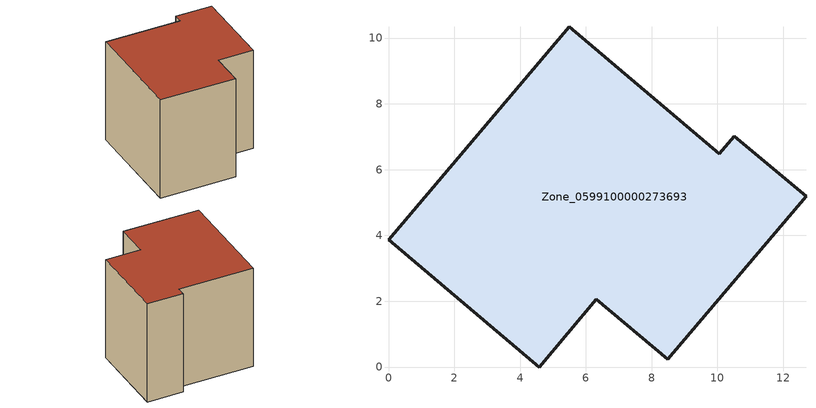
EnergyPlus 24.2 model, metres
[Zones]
Zone_0599100000273693
 floor ground (C_G): 10.51,7.02 12.69,5.19 8.48,0.24 6.32,2.06 4.58,0 0,3.87 5.5,10.34 10.06,6.49 z0
 wall outside (C_F): 5.5,10.34 0,3.87 4.58,0 6.32,2.06 8.48,0.24 12.69,5.19 10.51,7.02 10.06,6.49 5.5,10.34 z0:8.28
 roof outside (C_R): 10.06,6.49 5.5,10.34 0,3.87 4.58,0 6.32,2.06 8.48,0.24 12.69,5.19 10.51,7.02 z8.28
[BUILDING]
Pand.0599100000273693: North Axis=0; Terrain=City; Loads Convergence Tolerance Value=0.04; Temperature Convergence Tolerance Value=0.4; Solar Distribution=FullExterior; Maximum Number of Warmup Days=25; Minimum Number of Warmup Days=1
[Site:Location]
Rotterdam.The.Hague.AP_ZH_NLD Design_Conditions: Latitude=51.96; Longitude=4.45; Time Zone=1; Elevation=-4.5
[SITE:GROUNDTEMPERATURE:BUILDINGSURFACE]
18, 18, 18, 18, 18, 18, 18, 18, 18, 18, 18, 18
[MATERIAL] Thermal Absorptance=0.9; Solar Absorptance=0.7; Visible Absorptance=0.7
Name | Roughness | Thickness | Conductivity | Density | Specific Heat
G.TC.1946-1964 | MediumSmooth | 0.15 | 1 | 540 | 1210
F.TC.1946-1964 | Rough | 0.3 | 0.857143 | 1920 | 840
R.TC.1946-1964 | MediumRough | 0.2 | 0.235294 | 1500 | 1000
[CONSTRUCTION]
C_G: G.TC.1946-1964
C_F: F.TC.1946-1964
C_R: R.TC.1946-1964
[ZONE]
Zone_0599100000273693: Type=1; Multiplier=1; Ceiling Height=Autocalculate; Volume=Autocalculate; Floor Area=autocalculate; Part of Total Floor Area=Yes
[ZONEINFILTRATION:DESIGNFLOWRATE]
Infil_Zone_0599100000273693: Zone or ZoneList or Space or SpaceList=Zone_0599100000273693; Schedule=AlwaysOn; Design Flow Rate Calculation Method=Flow/Area; Flow Rate per Floor Area=0.003; Constant Term Coefficient=1; Temperature Term Coefficient=0; Velocity Term Coefficient=0; Velocity Squared Term Coefficient=0
[HVACTEMPLATE:ZONE:IDEALLOADSAIRSYSTEM]
Zone_0599100000273693: Maximum Heating Supply Air Temperature=50; Minimum Cooling Supply Air Temperature=13; Maximum Heating Supply Air Humidity Ratio=0.0156; Minimum Cooling Supply Air Humidity Ratio=0.0077; Heating Limit=NoLimit; Cooling Limit=NoLimit; Dehumidification Control Type=ConstantSensibleHeatRatio; Cooling Sensible Heat Ratio=0.7; Dehumidification Setpoint=60; Humidification Control Type=None; Humidification Setpoint=30; Outdoor Air Method=None; Outdoor Air Flow Rate per Person=0.00944; Outdoor Air Flow Rate per Zone Floor Area=0; Outdoor Air Flow Rate per Zone=0; Demand Controlled Ventilation Type=None; Outdoor Air Economizer Type=NoEconomizer; Heat Recovery Type=None; Sensible Heat Recovery Effectiveness=0.7; Latent Heat Recovery Effectiveness=0.65
[ZONECONTROL:THERMOSTAT]
ThermostatControl_Zone_0599100000273693: Zone or ZoneList=Zone_0599100000273693; Control Type Schedule=DualSetpointControlType; Control 1=Thermostat_Zone_0599100000273693; Temperature Difference Between Cutout And Setpoint=0
[THERMOSTATSETPOINT:DUALSETPOINT]
Thermostat_Zone_0599100000273693: Heating Setpoint Temperature Schedule=HeatingSetpoint_Zone_0599100000273693; Cooling Setpoint Temperature Schedule=CoolingSetpoint_Zone_0599100000273693
[SCHEDULE:COMPACT]
HeatingSetpoint_Zone_0599100000273693: Through: 12/31, For: AllDays, Until: 24:00, 21
CoolingSetpoint_Zone_0599100000273693: Through: 12/31, For: AllDays, Until: 24:00, 24
DualSetpointControlType: Through: 12/31, For: AllDays, Until: 24:00, 4
AlwaysOn: Through: 12/31, For: AllDays, Until: 24:00, 1
